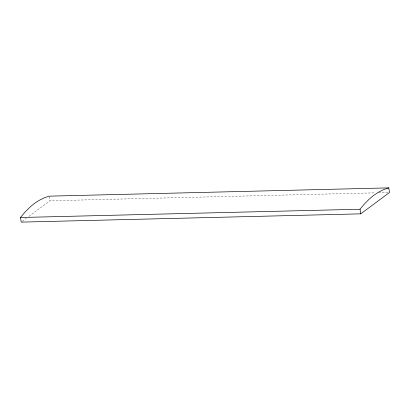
<?xml version="1.0" encoding="UTF-8"?>
<svg xmlns="http://www.w3.org/2000/svg" width="410" height="410" viewBox="0 0 410 410"><rect width="100%" height="100%" fill="white"/><g stroke="black" fill="none" stroke-linecap="round" stroke-linejoin="round"><path stroke-width="0.31" stroke-dasharray="2.05 1.54" d="M22.232 221.354L26.337 218.304M28.905 216.398L49.959 200.767L375.432 192.838M378.63 192.761L388.219 192.526M49.338 196.733L49.959 200.767"/><path stroke-width="0.61" d="M20.5 217.505L24.887 212.231L29.535 207.552A192.931 82.236 88.6 0 1 39.324 200.285L44.311 197.804L49.251 196.154L388.793 187.882L389.5 192.495L360.749 213.846L21.207 222.117L20.5 217.505L360.041 209.233L364.428 203.96L369.077 199.28A192.931 82.236 88.6 0 1 378.866 192.013L383.852 189.533L388.793 187.882M360.041 209.233L360.749 213.846"/></g></svg>
